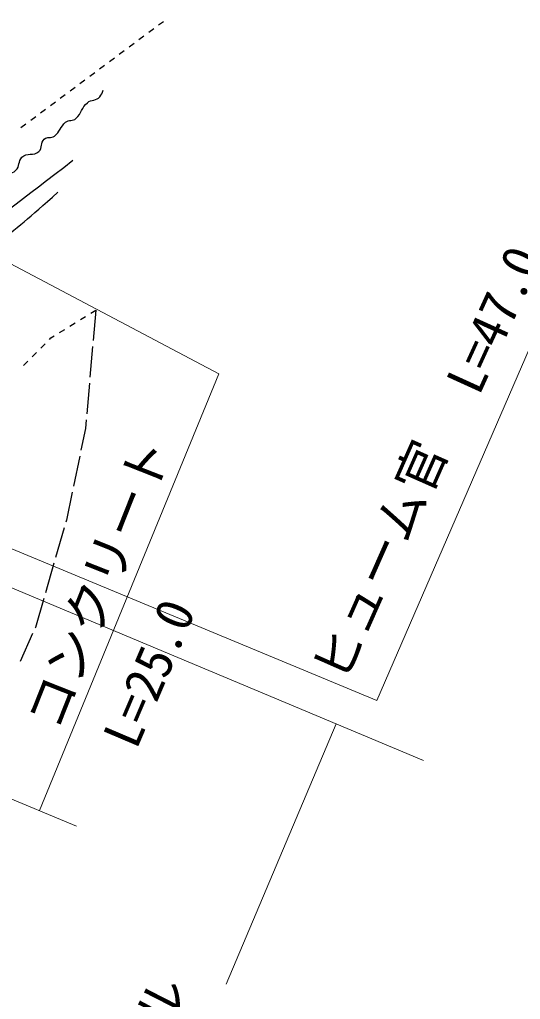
# Model space of a CAD drawing. Units: millimetres, scale not verified. Extents: x 40000 to 680000, y 20000 to 380000.
# Drawn here: x 206739 to 231228, y 248317 to 296276 of the extents above; entities that cross this region are included whole.
import ezdxf
from ezdxf.enums import TextEntityAlignment as Align

# ---------------------------------------------------------------- set-up
doc = ezdxf.new("R2010")
doc.units = ezdxf.units.MM
doc.header["$LTSCALE"] = 1000
doc.layers.add('M-BGD', color=7, linetype='Continuous', lineweight=25)
doc.layers.add('M-STR-HTXT', color=7, linetype='Continuous', lineweight=13)
doc.styles.add('ＭＳ ゴシック', font='')
doc.styles.get('ＭＳ ゴシック').set_extended_font_data('MS Gothic')

msp = doc.modelspace()

# ---------------------------------------------------------------- linework, layer by layer
at = {"layer": 'M-BGD'}
for p, q in [((213539, 296014), (213782, 296189)), ((212576, 295298), (212816, 295477)), ((213057, 295657), (213297, 295836)), ((212095, 294939), (212335, 295119)), ((211614, 294580), (211855, 294760)), ((210652, 293863), (210893, 294042)), ((211133, 294221), (211374, 294401)), ((210172, 293504), (210412, 293683)), ((209691, 293145), (209931, 293324)), ((208729, 292427), (208969, 292607)), ((209210, 292786), (209450, 292966)), ((208248, 292068), (208488, 292248)), ((207767, 291710), (208008, 291889)), ((206805, 290992), (207046, 291171)), ((207286, 291351), (207527, 291530)), ((210218, 281908), (210465, 282061)), ((210465, 282061), (210334, 280567)), ((209709, 281591), (209963, 281749)), ((208690, 280957), (208945, 281115)), ((209199, 281274), (209454, 281432)), ((208195, 280622), (208264, 280692)), ((208264, 280692), (208435, 280798)), ((207773, 280195), (207984, 280408)), ((210308, 280268), (210177, 278773)), ((207351, 279768), (207562, 279982)), ((206929, 279342), (207140, 279555)), ((210151, 278475), (210020, 276980)), ((209957, 276262), (209737, 275206)), ((209994, 276681), (209957, 276262)), ((209676, 274912), (209371, 273443)), ((209310, 273150), (209024, 271774)), ((209024, 271774), (208998, 271683)), ((208915, 271394), (208500, 269953)), ((208417, 269665), (208001, 268223)), ((207918, 267935), (207512, 266524)), ((207376, 266222), (206760, 264854)), ((207512, 266524), (207499, 266495))]:
    msp.add_line(p, q, dxfattribs=at)
for points, knots in [([(194291, 287537), (194643, 287757), (194770, 287875), (195031, 288142), (195549, 288672), (195593, 289153), (195911, 289823), (196526, 291118), (196755, 291895), (197288, 293226), (197871, 294682), (198141, 295521), (198760, 296962), (199412, 298479), (199642, 299418), (200581, 300776), (201088, 301511), (201345, 302020), (202116, 302470), (202639, 302776), (203034, 302710), (203635, 302786), (204936, 302953), (205684, 302850), (206991, 302755), (207707, 302703), (208085, 302512), (208795, 302407), (209848, 302250), (210443, 302192), (211502, 302090), (212564, 301988), (212913, 301966), (214225, 301884)], [0, 0, 0, 0, 1, 1, 1, 2, 2, 2, 3, 3, 3, 4, 4, 4, 5, 5, 5, 6, 6, 6, 7, 7, 7, 8, 8, 8, 9, 9, 9, 10, 10, 10, 11, 11, 11, 11]), ([(191998, 276673), (192171, 276772), (192251, 276822), (192365, 276965), (192493, 277124), (192429, 277299), (192572, 277445), (192699, 277573), (192885, 277424), (193024, 277539), (193323, 277786), (193254, 278122), (193531, 278394), (193706, 278567), (193941, 278456), (194114, 278630), (194299, 278814), (194216, 279052), (194406, 279231), (194618, 279431), (194878, 279335), (195083, 279542), (195312, 279773), (195209, 280077), (195459, 280285), (195636, 280431), (195864, 280243), (196036, 280394), (196249, 280581), (196169, 280843), (196379, 281033), (196535, 281174), (196744, 280996), (196909, 281127), (197228, 281379), (197181, 281733), (197501, 281984), (197676, 282120), (197891, 281922), (198062, 282062), (198301, 282257), (198213, 282553), (198452, 282748), (198669, 282924), (198926, 282725), (199153, 282888), (199409, 283071), (199364, 283362), (199621, 283543), (199810, 283675), (200017, 283524), (200198, 283667), (200402, 283830), (200305, 284097), (200510, 284260), (200742, 284445), (201021, 284264), (201242, 284462), (201445, 284644), (201366, 284888), (201554, 285086), (201779, 285323), (202082, 285202), (202318, 285429), (202482, 285587), (202422, 285797), (202598, 285943), (202776, 286090), (202981, 285982), (203159, 286130), (203436, 286360), (203397, 286664), (203674, 286894), (203846, 287036), (204053, 286873), (204235, 287003), (204545, 287225), (204539, 287536), (204843, 287767), (205074, 287942), (205325, 287825), (205544, 288016), (205738, 288185), (205651, 288427), (205835, 288607), (206054, 288821), (206351, 288676), (206562, 288898), (206752, 289097), (206658, 289346), (206853, 289540), (207094, 289780), (207426, 289591), (207678, 289819), (207869, 289993), (207755, 290250), (207945, 290425), (208093, 290563), (208281, 290448), (208442, 290571), (208712, 290778), (208727, 291031), (208987, 291250), (209149, 291386), (209337, 291293), (209496, 291432), (209778, 291677), (209767, 291969), (210054, 292207), (210256, 292376), (210496, 292294), (210660, 292498), (210748, 292608), (210786, 292674), (210830, 292814)], [0, 0, 0, 0, 1, 1, 1, 2, 2, 2, 3, 3, 3, 4, 4, 4, 5, 5, 5, 6, 6, 6, 7, 7, 7, 8, 8, 8, 9, 9, 9, 10, 10, 10, 11, 11, 11, 12, 12, 12, 13, 13, 13, 14, 14, 14, 15, 15, 15, 16, 16, 16, 17, 17, 17, 18, 18, 18, 19, 19, 19, 20, 20, 20, 21, 21, 21, 22, 22, 22, 23, 23, 23, 24, 24, 24, 25, 25, 25, 26, 26, 26, 27, 27, 27, 28, 28, 28, 29, 29, 29, 30, 30, 30, 31, 31, 31, 32, 32, 32, 33, 33, 33, 34, 34, 34, 35, 35, 35, 36, 36, 36, 37, 37, 37, 38, 38, 38, 38]), ([(209344, 289371), (204432, 285613), (203174, 284595), (199108, 281685), (197886, 280811), (197112, 280438), (195969, 279464), (194497, 278208), (193690, 277478), (192346, 276086), (191367, 275071), (190736, 274558), (189949, 273389), (189034, 272031), (188769, 271122), (187987, 269684), (187253, 268333), (186727, 267637), (186063, 266250), (185363, 264789), (185284, 263814), (184430, 262437), (184025, 261783), (183867, 261527), (183303, 260821)], [0, 0, 0, 0, 1, 1, 1, 2, 2, 2, 3, 3, 3, 4, 4, 4, 5, 5, 5, 6, 6, 6, 7, 7, 7, 8, 8, 8, 8]), ([(177489, 240062), (177832, 240988), (177922, 241226), (178211, 241968), (178566, 242880), (178749, 243397), (179149, 244290), (179564, 245216), (179842, 245714), (180286, 246626), (180766, 247611), (181029, 248166), (181516, 249147), (182180, 250485), (182595, 251212), (183238, 252560), (183940, 254033), (184294, 254876), (184944, 256372), (185497, 257646), (185823, 258353), (186328, 259647), (186860, 261009), (187113, 261789), (187604, 263167), (188081, 264509), (188246, 265300), (188803, 266610), (189218, 267589), (189507, 268115), (190032, 269039), (190576, 269995), (190949, 270491), (191600, 271376), (192023, 271950), (192310, 272232), (192767, 272778), (193541, 273705), (193971, 274228), (194758, 275144), (195516, 276028), (195933, 276531), (196729, 277380), (197611, 278321), (198124, 278831), (199053, 279726), (200183, 280816), (200849, 281393), (202027, 282431), (202701, 283025), (203075, 283363), (203778, 283924), (204417, 284434), (204810, 284675), (205459, 285174), (206734, 286156), (207128, 286526), (208616, 287821)], [0, 0, 0, 0, 1, 1, 1, 2, 2, 2, 3, 3, 3, 4, 4, 4, 5, 5, 5, 6, 6, 6, 7, 7, 7, 8, 8, 8, 9, 9, 9, 10, 10, 10, 11, 11, 11, 12, 12, 12, 13, 13, 13, 14, 14, 14, 15, 15, 15, 16, 16, 16, 17, 17, 17, 18, 18, 18, 19, 19, 19, 19])]:
    msp.add_open_spline(points, degree=3, knots=knots, dxfattribs=at)
at = {"layer": 'M-STR-HTXT'}
for p, q in [((224204, 262949), (236892, 292249)), ((216485, 278932), (195911, 289823)), ((207709, 257556), (216485, 278932)), ((191943, 276368), (224204, 262949)), ((189498, 275536), (226484, 260005)), ((186237, 266503), (209528, 256797)), ((222212, 261799), (216847, 249059))]:
    msp.add_line(p, q, dxfattribs=at)

# ---------------------------------------------------------------- texts
at = {"layer": 'M-STR-HTXT', "style": 'ＭＳ ゴシック'}
for s, rotation, p in [('L=47.0', 65.513, (229707, 277581)), ('ヒューム官', 66.144, (223164, 263491)), ('コンクリート', 68.413, (209219, 261161)), ('L=25.0', 66.954, (212955, 260270)), ('ガードレール', 62.863, (208671, 235253))]:
    msp.add_text(s, height=1833, rotation=rotation, dxfattribs=at).set_placement(p, align=Align.BOTTOM_LEFT)

doc.saveas('drawing.dxf')
